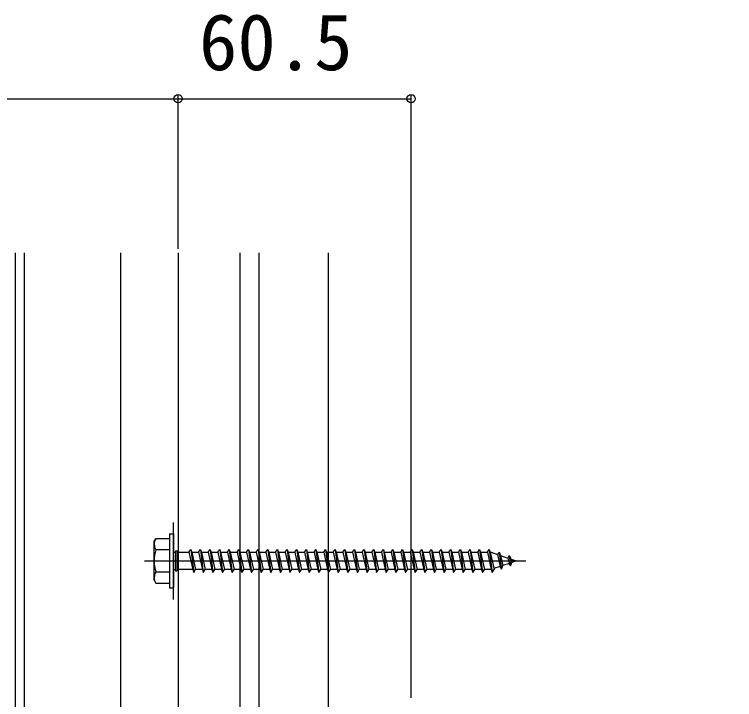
# Model space of a CAD drawing. Units: millimetres, scale not verified. Extents: x -875 to 875, y -1304 to 1297.
# Drawn here: x -77.5 to 109.5, y 742.3 to 920.2 of the extents above; entities that cross this region are included whole.
import ezdxf
from ezdxf.enums import TextEntityAlignment as Align

# ---------------------------------------------------------------- set-up
doc = ezdxf.new("R2010")
doc.units = ezdxf.units.MM
doc.header["$LTSCALE"] = 8
for name, color, linetype in [('0-4_YKK_12', 2, 'Continuous'), ('0-5_YKK_13', 4, 'Continuous'), ('0-7_YKK_D', 6, 'Continuous'), ('0-9_YSS_K', 3, 'Continuous')]:
    doc.layers.add(name, color=color, linetype=linetype)
doc.styles.add('ＭＳ ゴシック', font='')
doc.styles.get('ＭＳ ゴシック').set_extended_font_data('MS Gothic')

msp = doc.modelspace()

# ---------------------------------------------------------------- linework, layer by layer
at = {"layer": '0-4_YKK_12'}
for p, q in [((-75, 858.3), (-75, 706.098)), ((-50, 858.3), (-50, 705.8)), ((-35, 858.3), (-35, 705.8)), ((-36.2, 768.3), (-36.2, 788.3))]:
    msp.add_line(p, q, dxfattribs=at)
at = {"layer": '0-5_YKK_13'}
for p, q in [((-77.334, 858.3), (-77.334, 728.8)), ((-41.2, 783.3), (-40.767, 784.05)), ((-37.2, 784.05), (-40.769, 784.05)), ((-37.2, 785.3), (-37.2, 771.3)), ((-37.2, 785.3), (-36.2, 785.3)), ((-37.2, 784.05), (-37.2, 772.55)), ((-36.2, 785.3), (-36.2, 771.3)), ((-41.2, 773.3), (-41.2, 783.3)), ((-37.2, 781.187), (-40.753, 781.187)), ((-36.2, 780.55), (-35.7, 780.55)), ((-35.7, 780.9), (-35.7, 775.7)), ((-35.7, 780.9), (-35.2, 780.9)), ((-35.2, 780.9), (-35.2, 775.7)), ((-35.2, 780.55), (-32.2, 780.55)), ((-31.7, 781.3), (-30.95, 775.3)), ((-31.45, 780.55), (-30.45, 776.05)), ((-31.45, 780.55), (-29.7, 780.55)), ((-29.7, 780.55), (-29.2, 781.3)), ((-29.7, 780.55), (-28.7, 776.05)), ((-29.2, 781.3), (-28.45, 775.3)), ((-29.2, 781.3), (-28.95, 780.55)), ((-28.95, 780.55), (-27.95, 776.05)), ((-28.95, 780.55), (-27.2, 780.55)), ((-26.7, 781.3), (-25.95, 775.3)), ((-26.45, 780.55), (-24.7, 780.55)), ((-26.45, 780.55), (-25.45, 776.05)), ((-24.2, 781.3), (-23.45, 775.3)), ((-23.95, 780.55), (-22.2, 780.55)), ((-23.95, 780.55), (-22.95, 776.05)), ((-21.7, 781.3), (-20.95, 775.3)), ((-21.45, 780.55), (-19.7, 780.55)), ((-21.45, 780.55), (-20.45, 776.05)), ((-19.2, 781.3), (-18.45, 775.3)), ((-18.95, 780.55), (-17.2, 780.55)), ((-18.95, 780.55), (-17.95, 776.05)), ((-16.7, 781.3), (-15.95, 775.3)), ((-16.45, 780.55), (-14.7, 780.55)), ((-16.45, 780.55), (-15.45, 776.05)), ((-14.2, 781.3), (-13.45, 775.3)), ((-13.95, 780.55), (-12.2, 780.55)), ((-13.95, 780.55), (-12.95, 776.05)), ((-11.7, 781.3), (-10.95, 775.3)), ((-11.45, 780.55), (-9.7, 780.55)), ((-11.45, 780.55), (-10.45, 776.05)), ((-9.2, 781.3), (-8.45, 775.3)), ((-8.95, 780.55), (-7.2, 780.55)), ((-8.95, 780.55), (-7.95, 776.05)), ((-6.7, 781.3), (-5.95, 775.3)), ((-6.45, 780.55), (-4.7, 780.55)), ((-6.45, 780.55), (-5.45, 776.05)), ((-4.2, 781.3), (-3.45, 775.3)), ((-3.95, 780.55), (-2.2, 780.55)), ((-3.95, 780.55), (-2.95, 776.05)), ((-1.7, 781.3), (-0.95, 775.3)), ((-1.45, 780.55), (0.3, 780.55)), ((-1.45, 780.55), (-0.45, 776.05)), ((0.8, 781.3), (1.55, 775.3)), ((1.05, 780.55), (2.8, 780.55)), ((1.05, 780.55), (2.05, 776.05)), ((3.3, 781.3), (4.05, 775.3)), ((3.55, 780.55), (4.55, 776.05)), ((5.8, 781.3), (6.55, 775.3)), ((6.05, 780.55), (7.8, 780.55)), ((6.05, 780.55), (7.05, 776.05)), ((8.3, 781.3), (9.05, 775.3)), ((8.55, 780.55), (9.55, 776.05)), ((10.8, 781.3), (11.55, 775.3)), ((11.05, 780.55), (12.8, 780.55)), ((11.05, 780.55), (12.05, 776.05)), ((13.3, 781.3), (14.05, 775.3)), ((13.55, 780.55), (14.55, 776.05)), ((13.55, 780.55), (15.3, 780.55)), ((15.8, 781.3), (16.55, 775.3)), ((16.05, 780.55), (17.05, 776.05)), ((16.05, 780.55), (17.8, 780.55)), ((18.3, 781.3), (19.05, 775.3)), ((18.55, 780.55), (19.55, 776.05)), ((18.55, 780.55), (20.3, 780.55)), ((20.8, 781.3), (21.55, 775.3)), ((21.05, 780.55), (22.05, 776.05)), ((21.05, 780.55), (22.8, 780.55)), ((23.3, 781.3), (24.05, 775.3)), ((23.55, 780.55), (24.55, 776.05)), ((23.55, 780.55), (25.3, 780.55)), ((25.8, 781.3), (26.55, 775.3)), ((26.05, 780.55), (27.05, 776.05)), ((26.05, 780.55), (27.8, 780.55)), ((28.3, 781.3), (29.05, 775.3)), ((28.55, 780.55), (29.55, 776.05)), ((30.8, 781.3), (31.55, 775.3)), ((31.05, 780.55), (32.8, 780.55)), ((31.05, 780.55), (32.05, 776.05)), ((33.3, 781.3), (34.05, 775.3)), ((33.55, 780.55), (34.55, 776.05)), ((35.8, 781.3), (36.55, 775.3)), ((36.05, 780.55), (37.8, 780.55)), ((36.05, 780.55), (37.05, 776.05)), ((38.3, 781.3), (39.05, 775.3)), ((38.55, 780.55), (40.3, 780.55)), ((38.55, 780.55), (39.55, 776.05)), ((40.8, 781.3), (41.55, 775.3)), ((41.05, 780.55), (42.8, 780.55)), ((41.05, 780.55), (42.05, 776.05)), ((43.3, 781.3), (44.05, 775.3)), ((43.55, 780.55), (45.3, 780.55)), ((43.55, 780.55), (44.55, 776.05)), ((45.8, 781.3), (46.55, 775.3)), ((46.05, 780.55), (46.266, 780.55)), ((46.05, 780.55), (47.05, 776.05)), ((46.266, 780.55), (47.927, 779.978)), ((48.386, 780.613), (47.927, 779.978)), ((47.927, 779.978), (48.62, 776.861)), ((48.386, 780.613), (48.739, 779.698)), ((48.386, 780.613), (48.94, 776.178)), ((-43.7, 778.3), (55.3, 778.3)), ((48.739, 779.698), (50.634, 779.046)), ((48.739, 779.698), (49.317, 777.101)), ((50.998, 779.714), (50.634, 779.046)), ((50.634, 779.046), (50.942, 777.66)), ((50.998, 779.714), (51.446, 778.766)), ((50.998, 779.714), (51.337, 777.003)), ((51.446, 778.766), (52.8, 778.3)), ((51.446, 778.766), (51.639, 777.9)), ((52.8, 778.3), (51.639, 777.9)), ((48.62, 776.861), (46.994, 776.301)), ((48.94, 776.178), (48.62, 776.861)), ((48.94, 776.178), (49.317, 777.101)), ((50.942, 777.66), (49.317, 777.101)), ((51.337, 777.003), (50.942, 777.66)), ((51.337, 777.003), (51.639, 777.9)), ((-37.2, 775.413), (-40.753, 775.413)), ((-36.2, 776.05), (-35.7, 776.05)), ((-35.7, 775.7), (-35.2, 775.7)), ((-31.2, 776.05), (-35.2, 776.05)), ((-28.7, 776.05), (-30.45, 776.05)), ((-28.7, 776.05), (-28.45, 775.3)), ((-28.45, 775.3), (-27.95, 776.05)), ((-26.2, 776.05), (-27.95, 776.05)), ((-23.7, 776.05), (-25.45, 776.05)), ((-21.2, 776.05), (-22.95, 776.05)), ((-18.7, 776.05), (-20.45, 776.05)), ((-16.2, 776.05), (-17.95, 776.05)), ((-13.7, 776.05), (-15.45, 776.05)), ((-11.2, 776.05), (-12.95, 776.05)), ((-8.7, 776.05), (-10.45, 776.05)), ((-6.2, 776.05), (-7.95, 776.05)), ((-3.7, 776.05), (-5.45, 776.05)), ((-1.2, 776.05), (-2.95, 776.05)), ((1.3, 776.05), (-0.45, 776.05)), ((3.8, 776.05), (2.05, 776.05)), ((6.3, 776.05), (4.55, 776.05)), ((8.8, 776.05), (7.05, 776.05)), ((11.3, 776.05), (9.55, 776.05)), ((13.8, 776.05), (12.05, 776.05)), ((16.3, 776.05), (14.55, 776.05)), ((18.8, 776.05), (17.05, 776.05)), ((21.3, 776.05), (19.55, 776.05)), ((23.8, 776.05), (22.05, 776.05)), ((26.3, 776.05), (24.55, 776.05)), ((28.8, 776.05), (27.05, 776.05)), ((31.3, 776.05), (29.55, 776.05)), ((33.8, 776.05), (32.05, 776.05)), ((36.3, 776.05), (34.55, 776.05)), ((38.8, 776.05), (37.05, 776.05)), ((41.3, 776.05), (39.55, 776.05)), ((43.8, 776.05), (42.05, 776.05)), ((46.266, 776.05), (44.55, 776.05)), ((46.298, 776.061), (46.266, 776.05)), ((-41.2, 773.3), (-40.767, 772.55)), ((-40.769, 772.55), (-37.2, 772.55)), ((-37.2, 771.3), (-36.2, 771.3))]:
    msp.add_line(p, q, dxfattribs=at)
for points in [[(-32.2, 780.55), (-31.7, 781.3), (-31.45, 780.55)], [(-32.2, 780.55), (-31.2, 776.05), (-30.95, 775.3), (-30.45, 776.05)], [(-27.2, 780.55), (-26.7, 781.3), (-26.45, 780.55)], [(-27.2, 780.55), (-26.2, 776.05), (-25.95, 775.3), (-25.45, 776.05)], [(-24.7, 780.55), (-24.2, 781.3), (-23.95, 780.55)], [(-24.7, 780.55), (-23.7, 776.05), (-23.45, 775.3), (-22.95, 776.05)], [(-22.2, 780.55), (-21.7, 781.3), (-21.45, 780.55)], [(-22.2, 780.55), (-21.2, 776.05), (-20.95, 775.3), (-20.45, 776.05)], [(-19.7, 780.55), (-19.2, 781.3), (-18.95, 780.55)], [(-19.7, 780.55), (-18.7, 776.05), (-18.45, 775.3), (-17.95, 776.05)], [(-17.2, 780.55), (-16.7, 781.3), (-16.45, 780.55)], [(-17.2, 780.55), (-16.2, 776.05), (-15.95, 775.3), (-15.45, 776.05)], [(-14.7, 780.55), (-14.2, 781.3), (-13.95, 780.55)], [(-14.7, 780.55), (-13.7, 776.05), (-13.45, 775.3), (-12.95, 776.05)], [(-12.2, 780.55), (-11.7, 781.3), (-11.45, 780.55)], [(-12.2, 780.55), (-11.2, 776.05), (-10.95, 775.3), (-10.45, 776.05)], [(-9.7, 780.55), (-9.2, 781.3), (-8.95, 780.55)], [(-9.7, 780.55), (-8.7, 776.05), (-8.45, 775.3), (-7.95, 776.05)], [(-7.2, 780.55), (-6.7, 781.3), (-6.45, 780.55)], [(-7.2, 780.55), (-6.2, 776.05), (-5.95, 775.3), (-5.45, 776.05)], [(-4.7, 780.55), (-4.2, 781.3), (-3.95, 780.55)], [(-4.7, 780.55), (-3.7, 776.05), (-3.45, 775.3), (-2.95, 776.05)], [(-2.2, 780.55), (-1.7, 781.3), (-1.45, 780.55)], [(-2.2, 780.55), (-1.2, 776.05), (-0.95, 775.3), (-0.45, 776.05)], [(0.3, 780.55), (0.8, 781.3), (1.05, 780.55)], [(0.3, 780.55), (1.3, 776.05), (1.55, 775.3), (2.05, 776.05)], [(2.8, 780.55), (3.3, 781.3), (3.55, 780.55)], [(2.8, 780.55), (3.8, 776.05), (4.05, 775.3), (4.55, 776.05)], [(3.55, 780.55), (5.3, 780.55), (5.8, 781.3), (6.05, 780.55)], [(5.3, 780.55), (6.3, 776.05), (6.55, 775.3), (7.05, 776.05)], [(7.8, 780.55), (8.3, 781.3), (8.55, 780.55)], [(7.8, 780.55), (8.8, 776.05), (9.05, 775.3), (9.55, 776.05)], [(8.55, 780.55), (10.3, 780.55), (10.8, 781.3), (11.05, 780.55)], [(10.3, 780.55), (11.3, 776.05), (11.55, 775.3), (12.05, 776.05)], [(12.8, 780.55), (13.3, 781.3), (13.55, 780.55)], [(12.8, 780.55), (13.8, 776.05), (14.05, 775.3), (14.55, 776.05)], [(15.3, 780.55), (15.8, 781.3), (16.05, 780.55)], [(15.3, 780.55), (16.3, 776.05), (16.55, 775.3), (17.05, 776.05)], [(17.8, 780.55), (18.3, 781.3), (18.55, 780.55)], [(17.8, 780.55), (18.8, 776.05), (19.05, 775.3), (19.55, 776.05)], [(20.3, 780.55), (20.8, 781.3), (21.05, 780.55)], [(20.3, 780.55), (21.3, 776.05), (21.55, 775.3), (22.05, 776.05)], [(22.8, 780.55), (23.3, 781.3), (23.55, 780.55)], [(22.8, 780.55), (23.8, 776.05), (24.05, 775.3), (24.55, 776.05)], [(25.3, 780.55), (25.8, 781.3), (26.05, 780.55)], [(25.3, 780.55), (26.3, 776.05), (26.55, 775.3), (27.05, 776.05)], [(27.8, 780.55), (28.3, 781.3), (28.55, 780.55)], [(27.8, 780.55), (28.8, 776.05), (29.05, 775.3), (29.55, 776.05)], [(28.55, 780.55), (30.3, 780.55), (30.8, 781.3), (31.05, 780.55)], [(30.3, 780.55), (31.3, 776.05), (31.55, 775.3), (32.05, 776.05)], [(32.8, 780.55), (33.3, 781.3), (33.55, 780.55)], [(32.8, 780.55), (33.8, 776.05), (34.05, 775.3), (34.55, 776.05)], [(33.55, 780.55), (35.3, 780.55), (35.8, 781.3), (36.05, 780.55)], [(35.3, 780.55), (36.3, 776.05), (36.55, 775.3), (37.05, 776.05)], [(37.8, 780.55), (38.3, 781.3), (38.55, 780.55)], [(37.8, 780.55), (38.8, 776.05), (39.05, 775.3), (39.55, 776.05)], [(40.3, 780.55), (40.8, 781.3), (41.05, 780.55)], [(40.3, 780.55), (41.3, 776.05), (41.55, 775.3), (42.05, 776.05)], [(42.8, 780.55), (43.3, 781.3), (43.55, 780.55)], [(42.8, 780.55), (43.8, 776.05), (44.05, 775.3), (44.55, 776.05)], [(45.3, 780.55), (45.8, 781.3), (46.05, 780.55)], [(45.3, 780.55), (46.3, 776.05), (46.55, 775.3), (47.05, 776.05)]]:
    msp.add_lwpolyline(points, dxfattribs=at)
for centre, radius, start, end in [((-38.644, 782.63), 2.556, 146.25178, 214.38425), ((-31.647, 778.3), 9.553, 162.41205, 197.58795), ((-38.644, 773.97), 2.556, 145.61575, 213.74822)]:
    msp.add_arc(centre, radius, start, end, dxfattribs=at)
at = {"layer": '0-7_YKK_D'}
for p, q in [((-625, 898.3), (-35, 898.3)), ((-35, 859.3), (-35, 899.3)), ((-35, 898.3), (25.5, 898.3)), ((25.5, 742.8), (25.5, 899.3))]:
    msp.add_line(p, q, dxfattribs=at)
for centre in [(-35, 898.3), (25.5, 898.3)]:
    msp.add_circle(centre, 1.075, dxfattribs=at)
at = {"layer": '0-9_YSS_K'}
for p, q in [((-19, 858.3), (-19, 613.8)), ((4, 858.3), (4, 636.8))]:
    msp.add_line(p, q, dxfattribs=at)
for points in [[(-35, 858.3), (-35, 597.8), (225.5, 597.8)], [(-14, 858.3), (-14, 618.8), (225.5, 618.8)]]:
    msp.add_lwpolyline(points, dxfattribs=at)

# ---------------------------------------------------------------- texts
at = {"layer": '0-7_YKK_D', "style": 'ＭＳ ゴシック'}
msp.add_text('60.5', height=14.66, dxfattribs=at).set_placement((-29.58, 901.3), align=Align.BOTTOM_LEFT)

doc.saveas('drawing.dxf')
